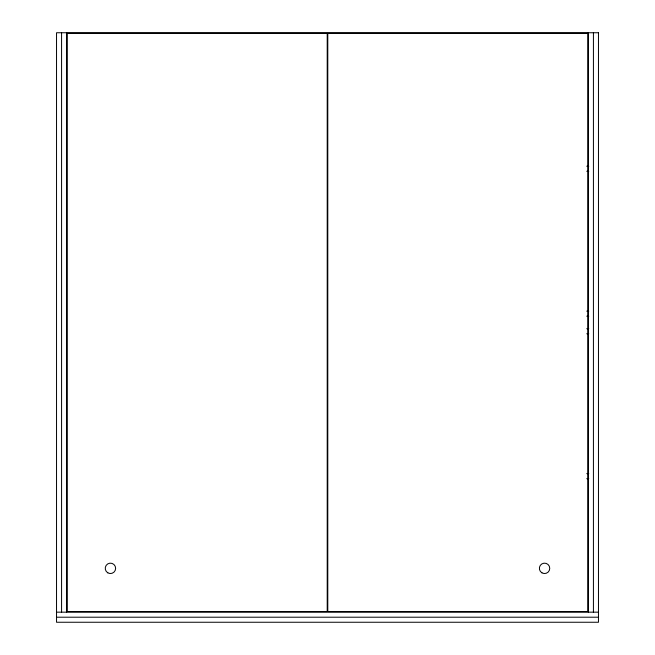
<?xml version="1.0" encoding="UTF-8"?>
<svg xmlns="http://www.w3.org/2000/svg" width="655" height="655" viewBox="0 0 655 655"><rect width="100%" height="100%" fill="white"/><g stroke="black" fill="none" stroke-linecap="round" stroke-linejoin="round"><path stroke-width="0.98" d="M586.749 166.214L588.779 166.214M586.749 171.258L588.779 171.258M586.749 311.141L588.779 311.141M586.749 316.185L588.779 316.185M586.749 328.728L588.779 328.728M586.749 333.772L588.779 333.772M586.749 473.647L588.779 473.647M586.749 478.699L588.779 478.699M56.535 612.163L598.465 612.163M56.535 617.207L598.465 617.207M593.422 32.75L593.422 612.163M588.378 32.75L588.378 612.163M66.622 32.75L66.622 612.163M61.578 32.75L61.578 612.163M598.465 32.75L56.535 32.75L56.535 622.25L598.465 622.25L598.465 32.75M327.213 33.323L67.195 33.323L67.195 611.582L327.213 611.582L327.213 33.323M587.805 33.323L327.787 33.323L327.787 611.582L587.805 611.582L587.805 33.323M541.963 572.847A5.191 5.191 0 0 0 549.758 568.343A5.191 5.191 0 0 0 541.963 563.849A5.191 5.191 0 0 0 541.963 572.847M107.838 572.847A5.191 5.191 0 0 0 115.632 568.343A5.191 5.191 0 0 0 107.838 563.849A5.191 5.191 0 0 0 107.838 572.847"/></g></svg>
